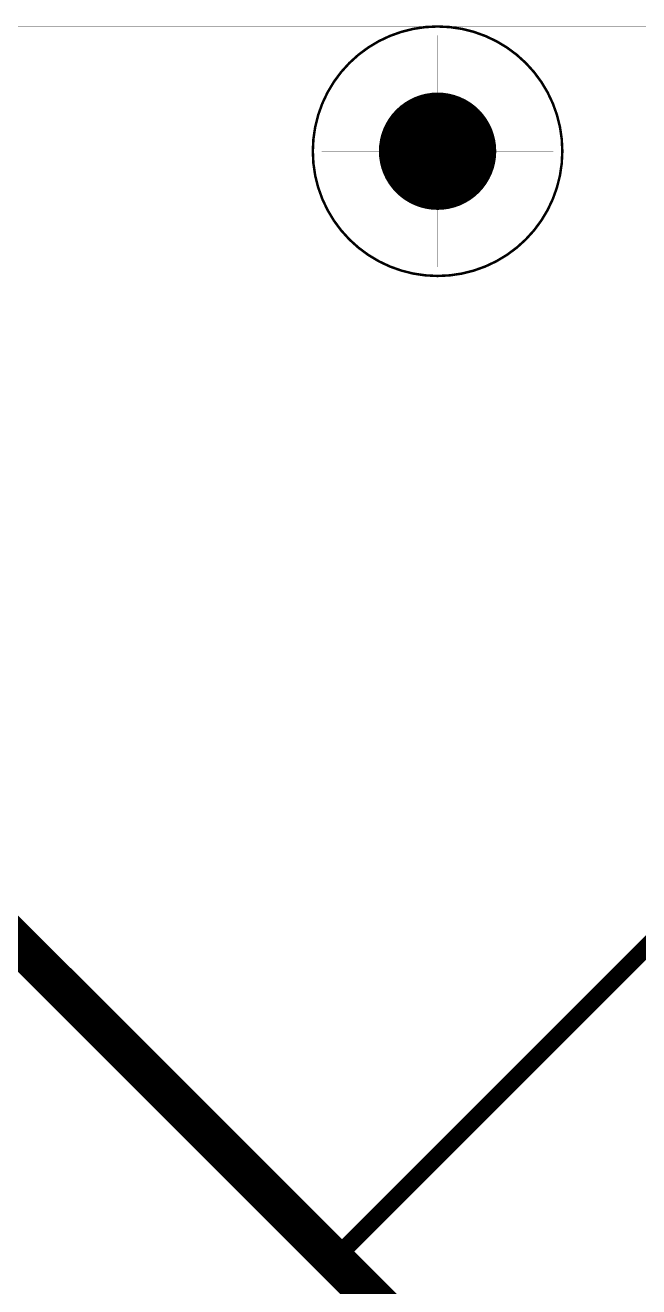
# Model space of a CAD drawing. Header units: millimetres. Extents: x 0 to 1769, y 431 to 1001.
# Drawn here: x 1646.5 to 1671.1, y 570.5 to 621.1 of the extents above; entities that cross this region are included whole.
import ezdxf

# ---------------------------------------------------------------- set-up
doc = ezdxf.new("R2010")
doc.units = ezdxf.units.MM
for name, color, linetype in [('BottomLayer', 5, 'Continuous'), ('BottomSolder', 6, 'Continuous'), ('Mechanical3', 76, 'Continuous'), ('Mechanical9', 56, 'Continuous'), ('MultiLayer', 9, 'Continuous'), ('TopLayer', 1, 'Continuous'), ('TopOverlay', 2, 'Continuous'), ('TopSolder', 216, 'Continuous')]:
    doc.layers.add(name, color=color, linetype=linetype)

# ---------------------------------------------------------------- blocks, each defined once
blk = doc.blocks.new('DRILL4_3_333')
at = {"layer": 'BottomLayer', "const_width": 2.25}
blk.add_lwpolyline([(-1.125, 0, 1), (1.125, 0, 1)], format="xyb", close=True, dxfattribs=at)
at = {"layer": 'BottomSolder', "const_width": 2.352}
blk.add_lwpolyline([(-1.176, 0, 1), (1.176, 0, 1)], format="xyb", close=True, dxfattribs=at)
at = {"layer": 'MultiLayer', "const_width": 2.25}
blk.add_lwpolyline([(-1.125, 0, 1), (1.125, 0, 1)], format="xyb", close=True, dxfattribs=at)
at = {"layer": 'TopLayer', "const_width": 2.25}
blk.add_lwpolyline([(-1.125, 0, 1), (1.125, 0, 1)], format="xyb", close=True, dxfattribs=at)
at = {"layer": 'TopOverlay'}
for points, const_width in [([(5, 0, 1), (-5, 0, 1)], 0.1), ([(-5.025, 0, 1), (-4.975, 0, 1)], 0.05), ([(4.975, 0, 1), (5.025, 0, 1)], 0.05)]:
    blk.add_lwpolyline(points, format="xyb", close=True, dxfattribs=dict(at, const_width=const_width))
at = {"layer": 'TopSolder', "const_width": 2.352}
blk.add_lwpolyline([(-1.176, 0, 1), (1.176, 0, 1)], format="xyb", close=True, dxfattribs=at)

msp = doc.modelspace()

# ---------------------------------------------------------------- linework, layer by layer
at = {"layer": 'Mechanical3', "const_width": 0.01}
msp.add_lwpolyline([(1282.981, 621.029), (1767.981, 621.029)], dxfattribs=at)
at = {"layer": 'Mechanical9', "const_width": 0.0127}
for points in [[(1663.007, 611.392), (1663.007, 620.664)], [(1658.371, 616.028), (1667.644, 616.028)]]:
    msp.add_lwpolyline(points, dxfattribs=at)
at = {"layer": 'Mechanical9'}
for points, const_width in [([(1663.004, 620.664, 1), (1663.011, 620.664, 1)], 0.00635), ([(1663.011, 620.664, 1), (1663.004, 620.664, 1)], 0.00635), ([(1663.011, 620.664, 1), (1663.004, 620.664, 1)], 0.00635), ([(1663.003, 620.664, 1), (1663.006, 620.664, 1)], 0.00317), ([(1663.003, 620.664, 1), (1663.006, 620.664, 1)], 0.00317), ([(1663.009, 620.664, 1), (1663.012, 620.664, 1)], 0.00317), ([(1663.009, 620.664, 1), (1663.012, 620.664, 1)], 0.00317), ([(1665.157, 616.028, 1), (1660.857, 616.028, 1)], 0.0127), ([(1658.368, 616.028, 1), (1658.374, 616.028, 1)], 0.00635), ([(1660.854, 616.028, 1), (1660.861, 616.028, 1)], 0.00635), ([(1665.154, 616.028, 1), (1665.161, 616.028, 1)], 0.00635), ([(1667.641, 616.028, 1), (1667.647, 616.028, 1)], 0.00635), ([(1663.004, 611.392, 1), (1663.011, 611.392, 1)], 0.00635)]:
    msp.add_lwpolyline(points, format="xyb", close=True, dxfattribs=dict(at, const_width=const_width))
at = {"layer": 'TopLayer'}
for points, const_width in [([(1632.466, 597.995), (1658.855, 571.606)], 1.6), ([(1658.855, 571.606), (1679.703, 592.455)], 0.7), ([(1658.855, 571.606), (1665.954, 564.507)], 1.6)]:
    msp.add_lwpolyline(points, dxfattribs=dict(at, const_width=const_width))
for points, const_width in [([(1658.455, 571.606, 1), (1659.255, 571.606, 1)], 0.8), ([(1658.455, 571.606, 1), (1659.255, 571.606, 1)], 0.8), ([(1658.68, 571.606, 1), (1659.03, 571.606, 1)], 0.35)]:
    msp.add_lwpolyline(points, format="xyb", close=True, dxfattribs=dict(at, const_width=const_width))

# ---------------------------------------------------------------- block references
msp.add_blockref('DRILL4_3_333', (1663.007, 616.028))

doc.saveas('drawing.dxf')
